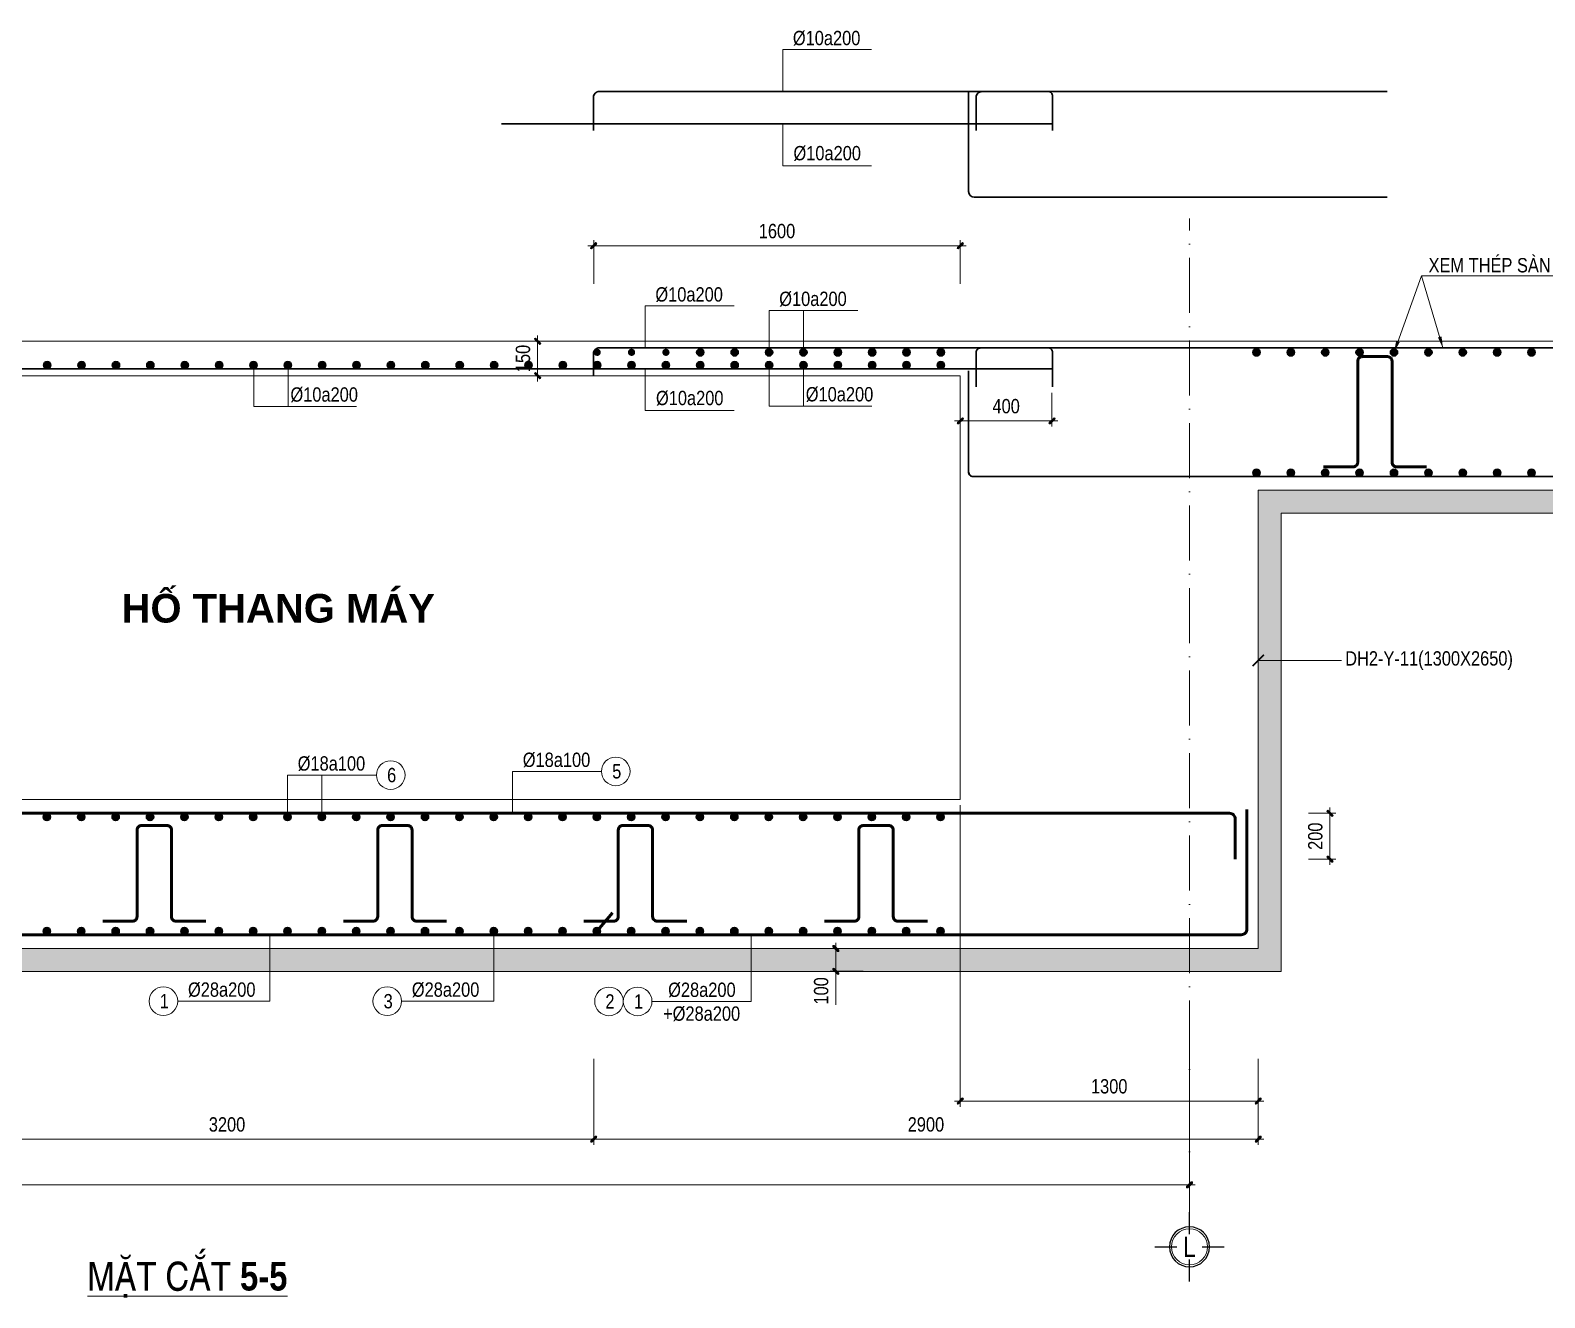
# Model space of a CAD drawing. Header units: millimetres. Extents: x 2356525 to 2927188, y -665534 to -417818.
# Drawn here: x 2583508 to 2590117, y -606496 to -600965 of the extents above; entities that cross this region are included whole.
import ezdxf
from ezdxf.enums import TextEntityAlignment as Align

# ---------------------------------------------------------------- set-up
doc = ezdxf.new("R2010")
doc.units = ezdxf.units.MM
doc.header["$LTSCALE"] = 200
doc.header["$MEASUREMENT"] = 0
doc.linetypes.add('ACAD_ISO10W100', pattern=[18, 12, -3, 0, -3])
doc.layers.get('0').update_dxf_attribs({"lineweight": 9})
doc.layers.get('Defpoints').update_dxf_attribs({"color": 10, "lineweight": 0})
for name, color, linetype, lineweight in [('2', 2, 'Continuous', 20), ('CTHEP', 50, 'Continuous', 50), ('D-TRUC', 251, 'ACAD_ISO10W100', 15), ('DBAO', 90, 'Continuous', 13), ('DGIONG', 130, 'Continuous', 13), ('HATCH', 154, 'Continuous', 9), ('KTH', 154, 'Continuous', 9), ('Start Thepsan lop duoi', 6, 'Continuous', 30), ('STICK', 1, 'Continuous', 9), ('TEXT', 7, 'Continuous', 15)]:
    doc.layers.add(name, color=color, linetype=linetype, lineweight=lineweight)
doc.layers.add('8', color=8, linetype='Continuous')
doc.styles.add('Arial - Bold', font='arialbd.ttf')
doc.styles.add('HELVECONDENSE', font='')
doc.styles.add('Star-HelCon', font='')
doc.styles.add('TTP-HelCon', font='')
doc.styles.add('VN', font='')
doc.styles.get('HELVECONDENSE').set_extended_font_data('VNI-Helve-Condense')
doc.styles.get('Star-HelCon').set_extended_font_data('VNI-Helve-Condense')
doc.styles.get('TTP-HelCon').set_extended_font_data('VNI-Helve-Condense')
doc.styles.get('VN').set_extended_font_data('VNI-Helve-Condense', bold=True)
doc.dimstyles.new('TTP-100', dxfattribs={"dimscale": 100, "dimtxt": 2.5, "dimasz": 1, "dimexe": 1, "dimexo": 0, "dimgap": 0.09, "dimtad": 0, "dimdec": 4, "dimrnd": 1, "dimdsep": 46, "dimtxsty": 'TTP-HelCon', "dimblk": 'Stick', "dimcen": 0.09, "dimdle": 1.5, "dimclrd": 256, "dimclre": 256, "dimclrt": 7, "dimadec": 0, "dimazin": 0, "dimtfac": 1, "dimtdec": 4, "dimtix": 1, "dimtmove": 0, "dimatfit": 3, "dimfxl": 1, "dimtvp": 1, "dimtolj": 1, "dimtzin": 0, "dimlwd": -1, "dimlwe": -1, "dimarcsym": 1})
doc.dimstyles.new('TTP-25', dxfattribs={"dimscale": 25, "dimtxt": 2.5, "dimasz": 1, "dimexe": 1, "dimexo": 1, "dimgap": 0.09, "dimtad": 0, "dimdec": 4, "dimrnd": 1, "dimzin": 9, "dimdsep": 46, "dimtxsty": 'TTP-HelCon', "dimblk": 'Stick', "dimcen": 0.09, "dimdle": 1.5, "dimclrd": 256, "dimclre": 256, "dimclrt": 7, "dimadec": 0, "dimazin": 0, "dimtfac": 1, "dimtdec": 4, "dimtmove": 0, "dimatfit": 3, "dimldrblk": 'ARCHTICK', "dimfxl": 1, "dimtvp": 1, "dimtolj": 1, "dimtzin": 0, "dimarcsym": 0})

# ---------------------------------------------------------------- blocks, each defined once
blk = doc.blocks.new('Stick')
at = {"layer": 'STICK'}
h = blk.add_hatch(color=256, dxfattribs=at)
edge = h.paths.add_edge_path()
edge.add_line((0.3, 0.5), (-0.5, -0.3))
edge.add_arc((-0.4, -0.4), 0.141, 135, 315)
edge.add_line((-0.3, -0.5), (0.5, 0.3))
edge.add_arc((0.4, 0.4), 0.141, 315, 495)
blk.add_line((1, 0), (-1, 0), dxfattribs=at)
blk.add_lwpolyline([(0.3, 0.5), (-0.5, -0.3, 1), (-0.3, -0.5), (0.5, 0.3, 1), (0.3, 0.5, 1)], format="xyb", dxfattribs=at)
blk = doc.blocks.new('*D542')
at = {"layer": 'Defpoints', "color": 0, "transparency": 16777216}
for p in [(5694.1, 926.4, 0), (5694.1, 734.6, 0), (7294.1, 734.6, 0)]:
    blk.add_point(p, dxfattribs=at)
at = {"layer": 'KTH', "lineweight": -2, "transparency": 16777216}
for p, q in [((5694.1, 759.6, 0), (5694.1, 951.4, 0)), ((7269.1, 926.4, 0), (5719.1, 926.4, 0)), ((7294.1, 759.6, 0), (7294.1, 951.4, 0))]:
    blk.add_line(p, q, dxfattribs=at)
at = {"layer": 'KTH', "lineweight": -2, "transparency": 16777216, "xscale": 25, "yscale": 25, "zscale": 25, "rotation": 180}
blk.add_blockref('Stick', (5694.1, 926.4, 0), dxfattribs=at)
at = {"layer": 'KTH', "lineweight": -2, "transparency": 16777216, "xscale": 25, "yscale": 25, "zscale": 25}
blk.add_blockref('Stick', (7294.1, 926.4, 0), dxfattribs=at)
at = {"layer": 'KTH', "color": 7, "transparency": 16777216, "insert": (6494.1, 990.2, 0), "char_height": 62.5, "attachment_point": 5, "style": 'TTP-HelCon'}
blk.add_mtext('\\A1;1600', dxfattribs=at)
blk = doc.blocks.new('_ArchTick')
at = {"color": 0, "linetype": 'ByBlock', "const_width": 0.15}
blk.add_lwpolyline([(-0.5, -0.5), (0.5, 0.5)], dxfattribs=at)
blk = doc.blocks.new('*D544')
at = {"layer": 'Defpoints', "color": 0, "transparency": 16777216}
for p in [(-2155.8, -2549.6, 0), (8294.2, -2549.6, 0), (-2155.8, -3172.1, 0)]:
    blk.add_point(p, dxfattribs=at)
at = {"layer": 'KTH', "lineweight": -2, "transparency": 16777216}
for p, q in [((-2155.8, -2574.6, 0), (-2155.8, -3197.1, 0)), ((8294.2, -2574.6, 0), (8294.2, -3197.1, 0)), ((8269.2, -3172.1, 0), (-2130.8, -3172.1, 0))]:
    blk.add_line(p, q, dxfattribs=at)
at = {"layer": 'KTH', "lineweight": -2, "transparency": 16777216, "xscale": 25, "yscale": 25, "zscale": 25, "rotation": 180}
blk.add_blockref('Stick', (-2155.8, -3172.1, 0), dxfattribs=at)
at = {"layer": 'KTH', "lineweight": -2, "transparency": 16777216, "xscale": 25, "yscale": 25, "zscale": 25}
blk.add_blockref('Stick', (8294.2, -3172.1, 0), dxfattribs=at)
at = {"layer": 'KTH', "color": 7, "transparency": 16777216, "insert": (3069.2, -3108.2, 0), "char_height": 62.5, "attachment_point": 5, "style": 'TTP-HelCon'}
blk.add_mtext('\\A1;10450', dxfattribs=at)
blk = doc.blocks.new('*D546')
at = {"layer": 'Defpoints', "color": 0, "transparency": 16777216}
for p in [(6895.5, -2140.6, 0), (6750.9, -2240.2, 0), (6895.5, -2240.2, 0)]:
    blk.add_point(p, dxfattribs=at)
at = {"layer": 'KTH', "lineweight": -2, "transparency": 16777216}
for p, q in [((6870.5, -2140.6, 0), (6725.9, -2140.6, 0)), ((6750.9, -2165.6, 0), (6750.9, -2215.2, 0)), ((6870.5, -2240.2, 0), (6725.9, -2240.2, 0)), ((6750.9, -2240.2, 0), (6750.9, -2385.9, 0))]:
    blk.add_line(p, q, dxfattribs=at)
at = {"layer": 'KTH', "lineweight": -2, "transparency": 16777216, "xscale": 25, "yscale": 25, "zscale": 25}
for p, rotation in [((6750.9, -2140.6, 0), 90), ((6750.9, -2240.2, 0), 270)]:
    blk.add_blockref('Stick', p, dxfattribs=dict(at, rotation=rotation))
at = {"layer": 'KTH', "color": 7, "transparency": 16777216, "insert": (6687.1, -2325.5, 0), "char_height": 62.5, "attachment_point": 5, "rotation": 90, "style": 'TTP-HelCon'}
blk.add_mtext('\\A1;100', dxfattribs=at)
blk = doc.blocks.new('*D551')
at = {"layer": 'Defpoints', "color": 0, "transparency": 16777216}
for p in [(7294.1, 309.4, 0), (7694.1, 309.4, 0), (7694.1, 162.1, 0)]:
    blk.add_point(p, dxfattribs=at)
at = {"layer": 'KTH', "lineweight": -2, "transparency": 16777216}
for p, q in [((7294.1, 284.4, 0), (7294.1, 137.1, 0)), ((7694.1, 284.4, 0), (7694.1, 137.1, 0)), ((7319.1, 162.1, 0), (7669.1, 162.1, 0))]:
    blk.add_line(p, q, dxfattribs=at)
at = {"layer": 'KTH', "lineweight": -2, "transparency": 16777216, "xscale": 25, "yscale": 25, "zscale": 25, "rotation": 180}
blk.add_blockref('Stick', (7294.1, 162.1, 0), dxfattribs=at)
at = {"layer": 'KTH', "lineweight": -2, "transparency": 16777216, "xscale": 25, "yscale": 25, "zscale": 25}
blk.add_blockref('Stick', (7694.1, 162.1, 0), dxfattribs=at)
at = {"layer": 'KTH', "color": 7, "transparency": 16777216, "insert": (7494.1, 226, 0), "char_height": 62.5, "attachment_point": 5, "style": 'TTP-HelCon'}
blk.add_mtext('\\A1;400', dxfattribs=at)
blk = doc.blocks.new('*D553')
at = {"layer": 'Defpoints', "color": 0, "transparency": 16777216}
for p in [(8788.7, -1550.6, 0), (8788.7, -1750.6, 0), (8907.3, -1750.6, 0)]:
    blk.add_point(p, dxfattribs=at)
at = {"layer": 'KTH', "lineweight": -2, "transparency": 16777216}
for p, q in [((8813.7, -1550.6, 0), (8932.3, -1550.6, 0)), ((8907.3, -1575.6, 0), (8907.3, -1725.6, 0)), ((8813.7, -1750.6, 0), (8932.3, -1750.6, 0))]:
    blk.add_line(p, q, dxfattribs=at)
at = {"layer": 'KTH', "lineweight": -2, "transparency": 16777216, "xscale": 25, "yscale": 25, "zscale": 25}
for p, rotation in [((8907.3, -1550.6, 0), 90), ((8907.3, -1750.6, 0), 270)]:
    blk.add_blockref('Stick', p, dxfattribs=dict(at, rotation=rotation))
at = {"layer": 'KTH', "color": 7, "transparency": 16777216, "insert": (8843.5, -1650.6, 0), "char_height": 62.5, "attachment_point": 5, "rotation": 90, "style": 'TTP-HelCon'}
blk.add_mtext('\\A1;200', dxfattribs=at)
blk = doc.blocks.new('*D554')
at = {"layer": 'Defpoints', "color": 0, "transparency": 16777216}
for p in [(5694.1, -2597.7, 0), (8594.1, -2597.7, 0), (5694.1, -2972.6, 0)]:
    blk.add_point(p, dxfattribs=at)
at = {"layer": 'KTH', "lineweight": -2, "transparency": 16777216}
for p, q in [((5694.1, -2622.7, 0), (5694.1, -2997.6, 0)), ((8594.1, -2622.7, 0), (8594.1, -2997.6, 0)), ((8569.1, -2972.6, 0), (5719.1, -2972.6, 0))]:
    blk.add_line(p, q, dxfattribs=at)
at = {"layer": 'KTH', "lineweight": -2, "transparency": 16777216, "xscale": 25, "yscale": 25, "zscale": 25, "rotation": 180}
blk.add_blockref('Stick', (5694.1, -2972.6, 0), dxfattribs=at)
at = {"layer": 'KTH', "lineweight": -2, "transparency": 16777216, "xscale": 25, "yscale": 25, "zscale": 25}
blk.add_blockref('Stick', (8594.1, -2972.6, 0), dxfattribs=at)
at = {"layer": 'KTH', "color": 7, "transparency": 16777216, "insert": (7144.1, -2908.7, 0), "char_height": 62.5, "attachment_point": 5, "style": 'TTP-HelCon'}
blk.add_mtext('\\A1;2900', dxfattribs=at)
blk = doc.blocks.new('*D555')
at = {"layer": 'Defpoints', "color": 0, "transparency": 16777216}
for p in [(7293.8, -1490.6, 0), (8594.1, -2597.7, 0), (7293.8, -2806.3, 0)]:
    blk.add_point(p, dxfattribs=at)
at = {"layer": 'KTH', "lineweight": -2, "transparency": 16777216}
for p, q in [((7293.8, -1515.6, 0), (7293.8, -2831.3, 0)), ((8594.1, -2622.7, 0), (8594.1, -2831.3, 0)), ((8569.1, -2806.3, 0), (7318.8, -2806.3, 0))]:
    blk.add_line(p, q, dxfattribs=at)
at = {"layer": 'KTH', "lineweight": -2, "transparency": 16777216, "xscale": 25, "yscale": 25, "zscale": 25, "rotation": 180}
blk.add_blockref('Stick', (7293.8, -2806.3, 0), dxfattribs=at)
at = {"layer": 'KTH', "lineweight": -2, "transparency": 16777216, "xscale": 25, "yscale": 25, "zscale": 25}
blk.add_blockref('Stick', (8594.1, -2806.3, 0), dxfattribs=at)
at = {"layer": 'KTH', "color": 7, "transparency": 16777216, "insert": (7943.9, -2742.4, 0), "char_height": 62.5, "attachment_point": 5, "style": 'TTP-HelCon'}
blk.add_mtext('\\A1;1300', dxfattribs=at)
blk = doc.blocks.new('*D557')
at = {"layer": 'Defpoints', "color": 0, "transparency": 16777216}
for p in [(2493.9, -2810.1, 0), (5694.1, -2810.1, 0), (2493.9, -2972.6, 0)]:
    blk.add_point(p, dxfattribs=at)
at = {"layer": 'KTH', "lineweight": -2, "transparency": 16777216}
for p, q in [((2493.9, -2835.1, 0), (2493.9, -2997.6, 0)), ((5694.1, -2835.1, 0), (5694.1, -2997.6, 0)), ((5669.1, -2972.6, 0), (2518.9, -2972.6, 0))]:
    blk.add_line(p, q, dxfattribs=at)
at = {"layer": 'KTH', "lineweight": -2, "transparency": 16777216, "xscale": 25, "yscale": 25, "zscale": 25, "rotation": 180}
blk.add_blockref('Stick', (2493.9, -2972.6, 0), dxfattribs=at)
at = {"layer": 'KTH', "lineweight": -2, "transparency": 16777216, "xscale": 25, "yscale": 25, "zscale": 25}
blk.add_blockref('Stick', (5694.1, -2972.6, 0), dxfattribs=at)
at = {"layer": 'KTH', "color": 7, "transparency": 16777216, "insert": (4094, -2908.7, 0), "char_height": 62.5, "attachment_point": 5, "style": 'TTP-HelCon'}
blk.add_mtext('\\A1;3200', dxfattribs=at)
blk = doc.blocks.new('dau truc')
blk.add_circle((0, 0), 180)
at = {"layer": '8'}
for p, q in [((0, 127), (0, 345)), ((-127, 0), (-345, 0)), ((0, -345), (0, -127)), ((345, 0), (127, 0))]:
    blk.add_line(p, q, dxfattribs=at)
blk.add_circle((0, 0), 200, dxfattribs=at)
at = {"layer": 'TEXT', "style": 'HELVECONDENSE'}
blk.add_attdef('A', text='', height=233, dxfattribs=at).set_placement((0, 0), align=Align.MIDDLE)
blk = doc.blocks.new('*D562')
at = {"layer": 'Defpoints', "color": 0, "transparency": 16777216}
for p in [(5449.6, 509.5, 0), (5449.6, 509.5, 0), (5449.6, 359.4, 0)]:
    blk.add_point(p, dxfattribs=at)
at = {"layer": 'KTH', "lineweight": -2, "transparency": 16777216}
for p, q in [((5449.6, 384.4, 0), (5449.6, 484.5, 0)), ((5424.6, 359.4, 0), (5424.6, 359.4, 0))]:
    blk.add_line(p, q, dxfattribs=at)
at = {"layer": 'KTH', "lineweight": -2, "transparency": 16777216, "xscale": 25, "yscale": 25, "zscale": 25}
for p, rotation in [((5449.6, 509.5, 0), 90), ((5449.6, 359.4, 0), 270)]:
    blk.add_blockref('Stick', p, dxfattribs=dict(at, rotation=rotation))
at = {"layer": 'KTH', "color": 7, "transparency": 16777216, "insert": (5385.8, 434.4, 0), "char_height": 62.5, "attachment_point": 5, "rotation": 90, "style": 'TTP-HelCon'}
blk.add_mtext('\\A1;150', dxfattribs=at)
blk = doc.blocks.new('zsfdxgfh')
at = {"layer": 'HATCH'}
h = blk.add_hatch(dxfattribs=at)
h.set_pattern_fill('AR-CONC', color=256, scale=25, style=0)
h.set_pattern_definition([(50, (-2580273.02, 602831.82), (179.315046, -15.688034), [18.75, -206.25]), (355, (-2580273.02, 602831.82), (-34.687833, 188.048033), [15, -165]), (100.4514, (-2580258.07, 602830.51), (144.627345, 172.359886), [15.935047, -175.285528]), (46.1842, (-2580273.02, 602881.82), (266.810262, -41.379754), [28.125, -309.375]), (96.6356, (-2580250.78, 602878.37), (233.665676, 243.529468), [23.902572, -262.92825]), (351.1842, (-2580273.02, 602881.82), (233.665486, 243.52965), [22.5, -247.5]), (21, (-2580248.02, 602869.32), (149.226763, -100.654723), [18.75, -206.25]), (326, (-2580248.02, 602869.32), (60.828833, 181.287511), [15, -165]), (71.4514, (-2580235.58, 602860.93), (210.055657, 80.632624), [15.935047, -175.285528]), (37.5, (-2580273.02, 602831.82), (3.0399638, 83.2234635), [0, -163, 0, -167.5, 0, -165.625]), (7.5, (-2580273.02, 602831.82), (65.7673844, 98.602928), [0, -95.5, 0, -159.25, 0, -63.125]), (327.5, (-2580328.77, 602831.82), (133.455609, -5.638718), [0, -62.5, 0, -195, 0, -258.75]), (317.5, (-2580353.77, 602831.82), (145.7965423, 25.0262456), [0, -81.25, 0, -129.5, 0, -183.75])])
h.paths.add_polyline_path([(8694.09261, -240.55387), (11694.41344, -240.55386), (11694.41344, -140.55386), (12557.79225, -140.55385), (12557.79222, -40.5536), (11594.41344, -40.55356), (11594.41344, -140.55386), (9422.19353, -140.55387), (8594.08645, -140.55387), (8594.08645, -2140.60882), (193.81302, -2140.60882), (193.81301, -140.55473), (-1806.06956, -140.55439), (-1806.06954, -1390.52809), (-2506.18698, -1390.52809), (-2506.18678, -40.55426), (-3560.95211, -40.55406), (-3560.95187, -140.5552), (-3341.68698, -140.55468), (-2605.82998, -140.55469), (-2606.22456, -1490.52809), (-1706.06954, -1490.52809), (-1706.06954, -240.55471), (93.81302, -240.55473), (93.69255, -2240.11534), (8694.21587, -2240.60882)])
at = {"layer": 'Start Thepsan lop duoi'}
h = blk.add_hatch(color=256, dxfattribs=at)
h.dxf.hatch_style = 1
h.paths.add_polyline_path([(5693.39698, 461.32923, -1), (5725.23178, 461.32923, -1)])
h = blk.add_hatch(color=256, dxfattribs=at)
h.dxf.hatch_style = 1
h.paths.add_polyline_path([(5843.39698, 461.32923, -1), (5875.23178, 461.32923, -1)])
h = blk.add_hatch(color=256, dxfattribs=at)
h.dxf.hatch_style = 1
h.paths.add_polyline_path([(5993.39698, 461.32923, -1), (6025.23178, 461.32923, -1)])
h = blk.add_hatch(color=256, dxfattribs=at)
h.dxf.hatch_style = 1
h.paths.add_polyline_path([(6143.39698, 461.32923, -1), (6175.23178, 461.32923, -1)])
h = blk.add_hatch(color=256, dxfattribs=at)
h.dxf.hatch_style = 1
h.paths.add_polyline_path([(6293.39698, 461.32923, -1), (6325.23178, 461.32923, -1)])
h = blk.add_hatch(color=256, dxfattribs=at)
h.dxf.hatch_style = 1
h.paths.add_polyline_path([(6443.39698, 461.32923, -1), (6475.23178, 461.32923, -1)])
h = blk.add_hatch(color=256, dxfattribs=at)
h.dxf.hatch_style = 1
h.paths.add_polyline_path([(6593.39698, 461.32923, -1), (6625.23178, 461.32923, -1)])
h = blk.add_hatch(color=256, dxfattribs=at)
h.dxf.hatch_style = 1
h.paths.add_polyline_path([(6743.39698, 461.32923, -1), (6775.23178, 461.32923, -1)])
h = blk.add_hatch(color=256, dxfattribs=at)
h.dxf.hatch_style = 1
h.paths.add_polyline_path([(6893.39698, 461.32923, -1), (6925.23178, 461.32923, -1)])
h = blk.add_hatch(color=256, dxfattribs=at)
h.dxf.hatch_style = 1
h.paths.add_polyline_path([(7043.39698, 461.32923, -1), (7075.23178, 461.32923, -1)])
h = blk.add_hatch(color=256, dxfattribs=at)
h.dxf.hatch_style = 1
h.paths.add_polyline_path([(7193.39698, 461.32923, -1), (7225.23178, 461.32923, -1)])
h = blk.add_hatch(color=256, dxfattribs=at)
h.dxf.hatch_style = 1
h.paths.add_polyline_path([(8570.77898, 461.32923, -1), (8602.61378, 461.32923, -1)])
h = blk.add_hatch(color=256, dxfattribs=at)
h.dxf.hatch_style = 1
h.paths.add_polyline_path([(8720.77898, 461.32923, -1), (8752.61378, 461.32923, -1)])
h = blk.add_hatch(color=256, dxfattribs=at)
h.dxf.hatch_style = 1
h.paths.add_polyline_path([(8870.77898, 461.32923, -1), (8902.61378, 461.32923, -1)])
h = blk.add_hatch(color=256, dxfattribs=at)
h.dxf.hatch_style = 1
h.paths.add_polyline_path([(9020.77898, 461.32923, -1), (9052.61378, 461.32923, -1)])
h = blk.add_hatch(color=256, dxfattribs=at)
h.dxf.hatch_style = 1
h.paths.add_polyline_path([(9170.77898, 461.32923, -1), (9202.61378, 461.32923, -1)])
h = blk.add_hatch(color=256, dxfattribs=at)
h.dxf.hatch_style = 1
h.paths.add_polyline_path([(9320.77898, 461.32923, -1), (9352.61378, 461.32923, -1)])
h = blk.add_hatch(color=256, dxfattribs=at)
h.dxf.hatch_style = 1
h.paths.add_polyline_path([(9470.77898, 461.32923, -1), (9502.61378, 461.32923, -1)])
h = blk.add_hatch(color=256, dxfattribs=at)
h.dxf.hatch_style = 1
h.paths.add_polyline_path([(9620.77898, 461.32923, -1), (9652.61378, 461.32923, -1)])
h = blk.add_hatch(color=256, dxfattribs=at)
h.dxf.hatch_style = 1
h.paths.add_polyline_path([(9770.77898, 461.32923, -1), (9802.61378, 461.32923, -1)])
h = blk.add_hatch(color=256, dxfattribs=at)
h.dxf.hatch_style = 1
h.paths.add_polyline_path([(3293.39698, 405.31087, -1), (3325.23178, 405.31087, -1)])
h = blk.add_hatch(color=256, dxfattribs=at)
h.dxf.hatch_style = 1
h.paths.add_polyline_path([(3443.39698, 405.31087, -1), (3475.23178, 405.31087, -1)])
h = blk.add_hatch(color=256, dxfattribs=at)
h.dxf.hatch_style = 1
h.paths.add_polyline_path([(3593.39698, 405.31087, -1), (3625.23178, 405.31087, -1)])
h = blk.add_hatch(color=256, dxfattribs=at)
h.dxf.hatch_style = 1
h.paths.add_polyline_path([(3743.39698, 405.31087, -1), (3775.23178, 405.31087, -1)])
h = blk.add_hatch(color=256, dxfattribs=at)
h.dxf.hatch_style = 1
h.paths.add_polyline_path([(3893.39698, 405.31087, -1), (3925.23178, 405.31087, -1)])
h = blk.add_hatch(color=256, dxfattribs=at)
h.dxf.hatch_style = 1
h.paths.add_polyline_path([(4043.39698, 405.31087, -1), (4075.23178, 405.31087, -1)])
h = blk.add_hatch(color=256, dxfattribs=at)
h.dxf.hatch_style = 1
h.paths.add_polyline_path([(4193.39698, 405.31087, -1), (4225.23178, 405.31087, -1)])
h = blk.add_hatch(color=256, dxfattribs=at)
h.dxf.hatch_style = 1
h.paths.add_polyline_path([(4343.39698, 405.31087, -1), (4375.23178, 405.31087, -1)])
h = blk.add_hatch(color=256, dxfattribs=at)
h.dxf.hatch_style = 1
h.paths.add_polyline_path([(4493.39698, 405.31087, -1), (4525.23178, 405.31087, -1)])
h = blk.add_hatch(color=256, dxfattribs=at)
h.dxf.hatch_style = 1
h.paths.add_polyline_path([(4643.39698, 405.31087, -1), (4675.23178, 405.31087, -1)])
h = blk.add_hatch(color=256, dxfattribs=at)
h.dxf.hatch_style = 1
h.paths.add_polyline_path([(4793.39698, 405.31087, -1), (4825.23178, 405.31087, -1)])
h = blk.add_hatch(color=256, dxfattribs=at)
h.dxf.hatch_style = 1
h.paths.add_polyline_path([(4943.39698, 405.31087, -1), (4975.23178, 405.31087, -1)])
h = blk.add_hatch(color=256, dxfattribs=at)
h.dxf.hatch_style = 1
h.paths.add_polyline_path([(5093.39698, 405.31087, -1), (5125.23178, 405.31087, -1)])
h = blk.add_hatch(color=256, dxfattribs=at)
h.dxf.hatch_style = 1
h.paths.add_polyline_path([(5243.39698, 405.31087, -1), (5275.23178, 405.31087, -1)])
h = blk.add_hatch(color=256, dxfattribs=at)
h.dxf.hatch_style = 1
h.paths.add_polyline_path([(5393.39698, 405.31087, -1), (5425.23178, 405.31087, -1)])
h = blk.add_hatch(color=256, dxfattribs=at)
h.dxf.hatch_style = 1
h.paths.add_polyline_path([(5543.39698, 405.31087, -1), (5575.23178, 405.31087, -1)])
h = blk.add_hatch(color=256, dxfattribs=at)
h.dxf.hatch_style = 1
h.paths.add_polyline_path([(5693.39698, 405.31087, -1), (5725.23178, 405.31087, -1)])
h = blk.add_hatch(color=256, dxfattribs=at)
h.dxf.hatch_style = 1
h.paths.add_polyline_path([(5843.39698, 405.31087, -1), (5875.23178, 405.31087, -1)])
h = blk.add_hatch(color=256, dxfattribs=at)
h.dxf.hatch_style = 1
h.paths.add_polyline_path([(5993.39698, 405.31087, -1), (6025.23178, 405.31087, -1)])
h = blk.add_hatch(color=256, dxfattribs=at)
h.dxf.hatch_style = 1
h.paths.add_polyline_path([(6143.39698, 405.31087, -1), (6175.23178, 405.31087, -1)])
h = blk.add_hatch(color=256, dxfattribs=at)
h.dxf.hatch_style = 1
h.paths.add_polyline_path([(6293.39698, 405.31087, -1), (6325.23178, 405.31087, -1)])
h = blk.add_hatch(color=256, dxfattribs=at)
h.dxf.hatch_style = 1
h.paths.add_polyline_path([(6443.39698, 405.31087, -1), (6475.23178, 405.31087, -1)])
h = blk.add_hatch(color=256, dxfattribs=at)
h.dxf.hatch_style = 1
h.paths.add_polyline_path([(6593.39698, 405.31087, -1), (6625.23178, 405.31087, -1)])
h = blk.add_hatch(color=256, dxfattribs=at)
h.dxf.hatch_style = 1
h.paths.add_polyline_path([(6743.39698, 405.31087, -1), (6775.23178, 405.31087, -1)])
h = blk.add_hatch(color=256, dxfattribs=at)
h.dxf.hatch_style = 1
h.paths.add_polyline_path([(6893.39698, 405.31087, -1), (6925.23178, 405.31087, -1)])
h = blk.add_hatch(color=256, dxfattribs=at)
h.dxf.hatch_style = 1
h.paths.add_polyline_path([(7043.39698, 405.31087, -1), (7075.23178, 405.31087, -1)])
h = blk.add_hatch(color=256, dxfattribs=at)
h.dxf.hatch_style = 1
h.paths.add_polyline_path([(7193.39698, 405.31087, -1), (7225.23178, 405.31087, -1)])
h = blk.add_hatch(color=256, dxfattribs=at)
h.dxf.hatch_style = 1
h.paths.add_polyline_path([(8570.77898, -64.62977, -1), (8602.61378, -64.62977, -1)])
h = blk.add_hatch(color=256, dxfattribs=at)
h.dxf.hatch_style = 1
h.paths.add_polyline_path([(8720.77898, -64.62977, -1), (8752.61378, -64.62977, -1)])
h = blk.add_hatch(color=256, dxfattribs=at)
h.dxf.hatch_style = 1
h.paths.add_polyline_path([(8870.77898, -64.62977, -1), (8902.61378, -64.62977, -1)])
h = blk.add_hatch(color=256, dxfattribs=at)
h.dxf.hatch_style = 1
h.paths.add_polyline_path([(9020.77898, -64.62977, -1), (9052.61378, -64.62977, -1)])
h = blk.add_hatch(color=256, dxfattribs=at)
h.dxf.hatch_style = 1
h.paths.add_polyline_path([(9170.77898, -64.62977, -1), (9202.61378, -64.62977, -1)])
h = blk.add_hatch(color=256, dxfattribs=at)
h.dxf.hatch_style = 1
h.paths.add_polyline_path([(9320.77898, -64.62977, -1), (9352.61378, -64.62977, -1)])
h = blk.add_hatch(color=256, dxfattribs=at)
h.dxf.hatch_style = 1
h.paths.add_polyline_path([(9470.77898, -64.62977, -1), (9502.61378, -64.62977, -1)])
h = blk.add_hatch(color=256, dxfattribs=at)
h.dxf.hatch_style = 1
h.paths.add_polyline_path([(9620.77898, -64.62977, -1), (9652.61378, -64.62977, -1)])
h = blk.add_hatch(color=256, dxfattribs=at)
h.dxf.hatch_style = 1
h.paths.add_polyline_path([(9770.77898, -64.62977, -1), (9802.61378, -64.62977, -1)])
h = blk.add_hatch(color=256, dxfattribs=at)
h.dxf.hatch_style = 1
h.paths.add_polyline_path([(3291.99098, -1566.52437, -1), (3323.82578, -1566.52437, -1)])
h = blk.add_hatch(color=256, dxfattribs=at)
h.dxf.hatch_style = 1
h.paths.add_polyline_path([(3441.99098, -1566.52437, -1), (3473.82578, -1566.52437, -1)])
h = blk.add_hatch(color=256, dxfattribs=at)
h.dxf.hatch_style = 1
h.paths.add_polyline_path([(3591.99098, -1566.52437, -1), (3623.82578, -1566.52437, -1)])
h = blk.add_hatch(color=256, dxfattribs=at)
h.dxf.hatch_style = 1
h.paths.add_polyline_path([(3741.99098, -1566.52437, -1), (3773.82578, -1566.52437, -1)])
h = blk.add_hatch(color=256, dxfattribs=at)
h.dxf.hatch_style = 1
h.paths.add_polyline_path([(3891.99098, -1566.52437, -1), (3923.82578, -1566.52437, -1)])
h = blk.add_hatch(color=256, dxfattribs=at)
h.dxf.hatch_style = 1
h.paths.add_polyline_path([(4041.99098, -1566.52437, -1), (4073.82578, -1566.52437, -1)])
h = blk.add_hatch(color=256, dxfattribs=at)
h.dxf.hatch_style = 1
h.paths.add_polyline_path([(4191.99098, -1566.52437, -1), (4223.82578, -1566.52437, -1)])
h = blk.add_hatch(color=256, dxfattribs=at)
h.dxf.hatch_style = 1
h.paths.add_polyline_path([(4341.99098, -1566.52437, -1), (4373.82578, -1566.52437, -1)])
h = blk.add_hatch(color=256, dxfattribs=at)
h.dxf.hatch_style = 1
h.paths.add_polyline_path([(4491.99098, -1566.52437, -1), (4523.82578, -1566.52437, -1)])
h = blk.add_hatch(color=256, dxfattribs=at)
h.dxf.hatch_style = 1
h.paths.add_polyline_path([(4641.99098, -1566.52437, -1), (4673.82578, -1566.52437, -1)])
h = blk.add_hatch(color=256, dxfattribs=at)
h.dxf.hatch_style = 1
h.paths.add_polyline_path([(4791.99098, -1566.52437, -1), (4823.82578, -1566.52437, -1)])
h = blk.add_hatch(color=256, dxfattribs=at)
h.dxf.hatch_style = 1
h.paths.add_polyline_path([(4941.99098, -1566.52437, -1), (4973.82578, -1566.52437, -1)])
h = blk.add_hatch(color=256, dxfattribs=at)
h.dxf.hatch_style = 1
h.paths.add_polyline_path([(5091.99098, -1566.52437, -1), (5123.82578, -1566.52437, -1)])
h = blk.add_hatch(color=256, dxfattribs=at)
h.dxf.hatch_style = 1
h.paths.add_polyline_path([(5241.99098, -1566.52437, -1), (5273.82578, -1566.52437, -1)])
h = blk.add_hatch(color=256, dxfattribs=at)
h.dxf.hatch_style = 1
h.paths.add_polyline_path([(5391.99098, -1566.52437, -1), (5423.82578, -1566.52437, -1)])
h = blk.add_hatch(color=256, dxfattribs=at)
h.dxf.hatch_style = 1
h.paths.add_polyline_path([(5541.99098, -1566.52437, -1), (5573.82578, -1566.52437, -1)])
h = blk.add_hatch(color=256, dxfattribs=at)
h.dxf.hatch_style = 1
h.paths.add_polyline_path([(5691.99098, -1566.52437, -1), (5723.82578, -1566.52437, -1)])
h = blk.add_hatch(color=256, dxfattribs=at)
h.dxf.hatch_style = 1
h.paths.add_polyline_path([(5841.99098, -1566.52437, -1), (5873.82578, -1566.52437, -1)])
h = blk.add_hatch(color=256, dxfattribs=at)
h.dxf.hatch_style = 1
h.paths.add_polyline_path([(5991.99098, -1566.52437, -1), (6023.82578, -1566.52437, -1)])
h = blk.add_hatch(color=256, dxfattribs=at)
h.dxf.hatch_style = 1
h.paths.add_polyline_path([(6141.99098, -1566.52437, -1), (6173.82578, -1566.52437, -1)])
h = blk.add_hatch(color=256, dxfattribs=at)
h.dxf.hatch_style = 1
h.paths.add_polyline_path([(6291.99098, -1566.52437, -1), (6323.82578, -1566.52437, -1)])
h = blk.add_hatch(color=256, dxfattribs=at)
h.dxf.hatch_style = 1
h.paths.add_polyline_path([(6441.99098, -1566.52437, -1), (6473.82578, -1566.52437, -1)])
h = blk.add_hatch(color=256, dxfattribs=at)
h.dxf.hatch_style = 1
h.paths.add_polyline_path([(6591.99098, -1566.52437, -1), (6623.82578, -1566.52437, -1)])
h = blk.add_hatch(color=256, dxfattribs=at)
h.dxf.hatch_style = 1
h.paths.add_polyline_path([(6741.99098, -1566.52437, -1), (6773.82578, -1566.52437, -1)])
h = blk.add_hatch(color=256, dxfattribs=at)
h.dxf.hatch_style = 1
h.paths.add_polyline_path([(6891.99098, -1566.52437, -1), (6923.82578, -1566.52437, -1)])
h = blk.add_hatch(color=256, dxfattribs=at)
h.dxf.hatch_style = 1
h.paths.add_polyline_path([(7041.99098, -1566.52437, -1), (7073.82578, -1566.52437, -1)])
h = blk.add_hatch(color=256, dxfattribs=at)
h.dxf.hatch_style = 1
h.paths.add_polyline_path([(7191.99098, -1566.52437, -1), (7223.82578, -1566.52437, -1)])
h = blk.add_hatch(color=256, dxfattribs=at)
h.dxf.hatch_style = 1
h.paths.add_polyline_path([(3291.99097, -2064.69204, -1), (3323.82577, -2064.69204, -1)])
h = blk.add_hatch(color=256, dxfattribs=at)
h.dxf.hatch_style = 1
h.paths.add_polyline_path([(3441.99097, -2064.69204, -1), (3473.82577, -2064.69204, -1)])
h = blk.add_hatch(color=256, dxfattribs=at)
h.dxf.hatch_style = 1
h.paths.add_polyline_path([(3591.99097, -2064.69204, -1), (3623.82577, -2064.69204, -1)])
h = blk.add_hatch(color=256, dxfattribs=at)
h.dxf.hatch_style = 1
h.paths.add_polyline_path([(3741.99097, -2064.69204, -1), (3773.82577, -2064.69204, -1)])
h = blk.add_hatch(color=256, dxfattribs=at)
h.dxf.hatch_style = 1
h.paths.add_polyline_path([(3891.99097, -2064.69204, -1), (3923.82577, -2064.69204, -1)])
h = blk.add_hatch(color=256, dxfattribs=at)
h.dxf.hatch_style = 1
h.paths.add_polyline_path([(4041.99097, -2064.69204, -1), (4073.82577, -2064.69204, -1)])
h = blk.add_hatch(color=256, dxfattribs=at)
h.dxf.hatch_style = 1
h.paths.add_polyline_path([(4191.99097, -2064.69204, -1), (4223.82577, -2064.69204, -1)])
h = blk.add_hatch(color=256, dxfattribs=at)
h.dxf.hatch_style = 1
h.paths.add_polyline_path([(4341.99097, -2064.69204, -1), (4373.82577, -2064.69204, -1)])
h = blk.add_hatch(color=256, dxfattribs=at)
h.dxf.hatch_style = 1
h.paths.add_polyline_path([(4491.99097, -2064.69204, -1), (4523.82577, -2064.69204, -1)])
h = blk.add_hatch(color=256, dxfattribs=at)
h.dxf.hatch_style = 1
h.paths.add_polyline_path([(4641.99097, -2064.69204, -1), (4673.82577, -2064.69204, -1)])
h = blk.add_hatch(color=256, dxfattribs=at)
h.dxf.hatch_style = 1
h.paths.add_polyline_path([(4791.99097, -2064.69204, -1), (4823.82577, -2064.69204, -1)])
h = blk.add_hatch(color=256, dxfattribs=at)
h.dxf.hatch_style = 1
h.paths.add_polyline_path([(4941.99097, -2064.69204, -1), (4973.82577, -2064.69204, -1)])
h = blk.add_hatch(color=256, dxfattribs=at)
h.dxf.hatch_style = 1
h.paths.add_polyline_path([(5091.99097, -2064.69204, -1), (5123.82577, -2064.69204, -1)])
h = blk.add_hatch(color=256, dxfattribs=at)
h.dxf.hatch_style = 1
h.paths.add_polyline_path([(5241.99097, -2064.69204, -1), (5273.82577, -2064.69204, -1)])
h = blk.add_hatch(color=256, dxfattribs=at)
h.dxf.hatch_style = 1
h.paths.add_polyline_path([(5391.99097, -2064.69204, -1), (5423.82577, -2064.69204, -1)])
h = blk.add_hatch(color=256, dxfattribs=at)
h.dxf.hatch_style = 1
h.paths.add_polyline_path([(5541.99097, -2064.69204, -1), (5573.82577, -2064.69204, -1)])
h = blk.add_hatch(color=256, dxfattribs=at)
h.dxf.hatch_style = 1
h.paths.add_polyline_path([(5691.99097, -2064.69204, -1), (5723.82577, -2064.69204, -1)])
h = blk.add_hatch(color=256, dxfattribs=at)
h.dxf.hatch_style = 1
h.paths.add_polyline_path([(5841.99097, -2064.69204, -1), (5873.82577, -2064.69204, -1)])
h = blk.add_hatch(color=256, dxfattribs=at)
h.dxf.hatch_style = 1
h.paths.add_polyline_path([(5991.99097, -2064.69204, -1), (6023.82577, -2064.69204, -1)])
h = blk.add_hatch(color=256, dxfattribs=at)
h.dxf.hatch_style = 1
h.paths.add_polyline_path([(6141.99097, -2064.69204, -1), (6173.82577, -2064.69204, -1)])
h = blk.add_hatch(color=256, dxfattribs=at)
h.dxf.hatch_style = 1
h.paths.add_polyline_path([(6291.99097, -2064.69204, -1), (6323.82577, -2064.69204, -1)])
h = blk.add_hatch(color=256, dxfattribs=at)
h.dxf.hatch_style = 1
h.paths.add_polyline_path([(6441.99097, -2064.69204, -1), (6473.82577, -2064.69204, -1)])
h = blk.add_hatch(color=256, dxfattribs=at)
h.dxf.hatch_style = 1
h.paths.add_polyline_path([(6591.99097, -2064.69204, -1), (6623.82577, -2064.69204, -1)])
h = blk.add_hatch(color=256, dxfattribs=at)
h.dxf.hatch_style = 1
h.paths.add_polyline_path([(6741.99097, -2064.69204, -1), (6773.82577, -2064.69204, -1)])
h = blk.add_hatch(color=256, dxfattribs=at)
h.dxf.hatch_style = 1
h.paths.add_polyline_path([(6891.99097, -2064.69204, -1), (6923.82577, -2064.69204, -1)])
h = blk.add_hatch(color=256, dxfattribs=at)
h.dxf.hatch_style = 1
h.paths.add_polyline_path([(7041.99097, -2064.69204, -1), (7073.82577, -2064.69204, -1)])
h = blk.add_hatch(color=256, dxfattribs=at)
h.dxf.hatch_style = 1
h.paths.add_polyline_path([(7191.99097, -2064.69204, -1), (7223.82577, -2064.69204, -1)])
at = {"layer": 'CTHEP'}
blk.add_line((5694.08771, -2080.60942, 0), (5776.17015, -1984.73834, 0), dxfattribs=at)
at = {"layer": 'CTHEP', "elevation": 0}
for points in [[(9328.13552, -39.11097), (9198.30485, -39.11097, -0.4142135624), (9178.30485, -19.11097), (9178.30485, 422.59738, 0.4142135624), (9158.30485, 442.59738), (9048.30485, 442.59738, 0.4142135624), (9028.30485, 422.59738), (9028.30485, -19.11097, -0.4142135624), (9008.30485, -39.11097), (8878.48297, -39.11097)], [(4001.23178, -2021.31638), (3871.40111, -2021.31638, -0.4142135624), (3851.40111, -2001.31638), (3851.40111, -1623.73603, 0.4142135624), (3831.40111, -1603.73603), (3721.40111, -1603.73603, 0.4142135624), (3701.40111, -1623.73603), (3701.40111, -2001.31638, -0.4142135624), (3681.40111, -2021.31638), (3551.57923, -2021.31638)], [(5051.23178, -2021.31638), (4921.40111, -2021.31638, -0.4142135624), (4901.40111, -2001.31638), (4901.40111, -1623.73603, 0.4142135624), (4881.40111, -1603.73603), (4771.40111, -1603.73603, 0.4142135624), (4751.40111, -1623.73603), (4751.40111, -2001.31638, -0.4142135624), (4731.40111, -2021.31638), (4601.57923, -2021.31638)], [(6101.23178, -2021.31638), (5971.40111, -2021.31638, -0.4142135624), (5951.40111, -2001.31638), (5951.40111, -1623.73603, 0.4142135624), (5931.40111, -1603.73603), (5821.40111, -1603.73603, 0.4142135624), (5801.40111, -1623.73603), (5801.40111, -2001.31638, -0.4142135624), (5781.40111, -2021.31638), (5651.57923, -2021.31638)], [(7151.23178, -2021.31638), (7021.40111, -2021.31638, -0.4142135624), (7001.40111, -2001.31638), (7001.40111, -1623.73603, 0.4142135624), (6981.40111, -1603.73603), (6871.40111, -1603.73603, 0.4142135624), (6851.40111, -1623.73603), (6851.40111, -2001.31638, -0.4142135624), (6831.40111, -2021.31638), (6701.57923, -2021.31638)]]:
    blk.add_lwpolyline(points, format="xyb", dxfattribs=at)
at = {"layer": 'CTHEP', "ltscale": 1000, "elevation": 0}
for points in [[(8545.10437, -1533.4139), (8545.10437, -2055.60945, -0.4142135651), (8520.10437, -2080.60945), (267.75803, -2080.60937, -0.4142135597), (242.75803, -2055.60937), (242.75803, -1545.03989)], [(8494.09569, -1750.60696), (8494.09569, -1575.60696, 0.4142135651), (8469.09569, -1550.60696), (297.3587, -1550.60704, 0.4142135597), (272.3587, -1575.60704), (272.3587, -1750.60704)]]:
    blk.add_lwpolyline(points, format="xyb", dxfattribs=at)
at = {"layer": 'CTHEP', "const_width": 12.5, "elevation": 0}
for points in [[(3315.72181, -2065.56911, -1), (3303.22181, -2065.56911, -1)], [(3765.72181, -2065.56911, -1), (3753.22181, -2065.56911, -1)], [(4215.72181, -2065.56911, -1), (4203.22181, -2065.56911, -1)], [(4815.72181, -2065.56911, -1), (4803.22181, -2065.56911, -1)], [(5415.72181, -2065.56911, -1), (5403.22181, -2065.56911, -1)], [(6015.72181, -2065.56911, -1), (6003.22181, -2065.56911, -1)], [(6615.72181, -2065.56911, -1), (6603.22181, -2065.56911, -1)], [(7065.72181, -2065.56911, -1), (7053.22181, -2065.56911, -1)]]:
    blk.add_lwpolyline(points, format="xyb", close=True, dxfattribs=at)
at = {"layer": 'D-TRUC', "ltscale": 0.1}
blk.add_line((8294.17165, -3328.12162, 0), (8294.29215, 1046.07033, 0), dxfattribs=at)
at = {"layer": 'DBAO'}
for p, q in [((8853.12271, 509.47758, 0), (-3560.95341, 509.47095, 0)), ((12557.79206, 509.47786, 0), (8853.12271, 509.47758, 0)), ((9422.19353, -140.55387, 0), (8594.08645, -140.55387, 0)), ((8594.08645, -2140.60882, 0), (8594.08645, -140.55387, 0)), ((11594.41344, -140.55386, 0), (9422.19353, -140.55387, 0)), ((11694.41344, -240.55386, 0), (8694.09261, -240.55387, 0)), ((8694.09261, -240.55387, 0), (8694.21587, -2240.60882, 0)), ((8594.08645, -2140.60882, 0), (193.81302, -2140.60882, 0)), ((8694.21587, -2240.60882, 0), (93.69255, -2240.11534, 0))]:
    blk.add_line(p, q, dxfattribs=at)
at = {"layer": 'DBAO', "elevation": 0}
blk.add_lwpolyline([(7293.8117, 359.39304), (7293.8117, -1490.60696), (893.81175, -1490.60696), (893.81175, 359.39304), (7293.8117, 359.39304)], dxfattribs=at)
at = {"layer": 'DGIONG', "elevation": 0}
for points in [[(6518.83107, 1599.50519), (6518.83107, 1782.35975), (6821.15808, 1782.35974), (6906.75108, 1782.35974)], [(6518.83107, 1458.20235), (6518.83107, 1275.34779), (6821.15808, 1275.34779), (6906.75108, 1275.34779)], [(5918.83107, 480.63329), (5918.83107, 663.48785), (6221.15808, 663.48785), (6306.75108, 663.48785)], [(4210.35007, 407.79963), (4210.35007, 224.94507), (4512.67708, 224.94507), (4658.63083, 224.94507)], [(4360.35007, 407.79963), (4360.35007, 224.94507), (4658.63083, 224.94507), (4658.63083, 224.94507)], [(5918.83107, 389.65341), (5918.83107, 206.79886), (6221.15808, 206.79886), (6306.75108, 206.79886)], [(4357.90838, -1566.52437), (4357.90838, -1383.66981), (4660.23538, -1383.66981), (4745.82839, -1383.66981)], [(4507.90838, -1566.52437), (4507.90838, -1383.66981), (4745.82839, -1383.66981), (4745.82839, -1383.66981)], [(5340.1363, -1550.54462), (5340.1363, -1367.69007), (5642.4633, -1367.69007), (5728.05631, -1367.69007)], [(4281.01092, -2080.60941), (4281.01091, -2370.49031), (3964.25842, -2370.49031), (3878.66541, -2370.49031)], [(5257.90837, -2064.69204), (5257.90837, -2370.49031), (4941.15587, -2370.49031), (4855.56287, -2370.49031)], [(6380.9595, -2080.60941), (6380.9595, -2371.36737), (6224.17125, -2371.36737), (5948.39359, -2371.36737)]]:
    blk.add_lwpolyline(points, dxfattribs=at)
at = {"layer": 'DGIONG'}
for points in [[(6459.31438, 461.26688), (6459.31438, 644.12143), (6761.64138, 644.12143), (6847.23439, 644.12143)], [(6609.31438, 461.26688), (6609.31438, 644.12143), (6847.23439, 644.12143), (6847.23439, 644.12143)], [(6459.31438, 409.01983), (6459.31438, 226.16527), (6761.64138, 226.16527), (6907.59514, 226.16527)], [(6609.31438, 409.01983), (6609.31438, 226.16527), (6907.59514, 226.16527), (6907.59514, 226.16527)]]:
    blk.add_lwpolyline(points, dxfattribs=at)
for centre in [(4808.32839, -1383.66981, 0), (5790.55631, -1367.69007, 0), (3816.16541, -2370.49031, 0), (4793.06287, -2370.49031, 0), (5760.89359, -2371.36737, 0), (5885.89359, -2371.36737, 0)]:
    blk.add_circle(centre, 62.5, dxfattribs=at)
at = {"layer": 'Start Thepsan lop duoi', "elevation": 0}
for points in [[(5693.37041, 1429.50519), (5693.37041, 1574.50519, -0.4142135624), (5718.37041, 1599.50519), (7638.33088, 1599.50519), (7676.94624, 1599.50519, -0.4142135624), (7696.94624, 1579.50519), (7696.94624, 1429.50519)], [(9156.29776, 1138.26171), (7355.04054, 1138.26171, -0.4142135622), (7330.04054, 1163.26171), (7330.04054, 1599.50519)], [(7363.0817, 1429.31534), (7363.0817, 1574.31534, -0.4142135626), (7388.0817, 1599.31534), (9156.29763, 1599.31534)], [(5693.37041, 360.69565), (5693.37041, 455.69565, -0.4142135624), (5718.37041, 480.69565), (7638.33088, 480.69565), (7676.94624, 480.69565, -0.4142135624), (7696.94624, 460.69565), (7696.94624, 310.69565)], [(7694.18291, 480.5058), (7383.0817, 480.5058, 0.4142135624), (7363.0817, 460.5058), (7363.0817, 310.5058)], [(12557.7922, 19.45208), (11569.56624, 19.4521), (11469.56653, -80.5479), (7355.04054, -80.54783, -0.471469272), (7330.04054, -60.54783), (7330.04054, 380.69565)], [(7661.14175, -80.54784), (7350.04054, -80.54784, -0.4142135624), (7330.04054, -60.54784), (7330.04054, 89.45216)]]:
    blk.add_lwpolyline(points, format="xyb", dxfattribs=at)
for points in [[(7696.94624, 1458.20235), (5291.81436, 1458.20235)], [(7383.0817, 480.5058), (12557.79207, 480.50571)], [(7696.94624, 389.3928), (493.81175, 389.3928)]]:
    blk.add_lwpolyline(points, dxfattribs=at)
at = {"layer": 'Start Thepsan lop duoi'}
for centre in [(6159.31438, 461.32923, 0), (6309.31438, 461.32923, 0), (6459.31438, 461.32923, 0), (6609.31438, 461.32923, 0), (6759.31438, 461.32923, 0), (6909.31438, 461.32923, 0), (7059.31438, 461.32923, 0), (7209.31438, 461.32923, 0), (8586.69638, 461.32923, 0), (8736.69638, 461.32923, 0), (8886.69638, 461.32923, 0), (9036.69638, 461.32923, 0), (9186.69638, 461.32923, 0), (9336.69638, 461.32923, 0), (9486.69638, 461.32923, 0), (9636.69638, 461.32923, 0), (9786.69638, 461.32923, 0), (3309.31438, 405.31087, 0), (3459.31438, 405.31087, 0), (3609.31438, 405.31087, 0), (3759.31438, 405.31087, 0), (3909.31438, 405.31087, 0), (4059.31438, 405.31087, 0), (4209.31438, 405.31087, 0), (4359.31438, 405.31087, 0), (4509.31438, 405.31087, 0), (4659.31438, 405.31087, 0), (4809.31438, 405.31087, 0), (4959.31438, 405.31087, 0), (5109.31438, 405.31087, 0), (5259.31438, 405.31087, 0), (5409.31438, 405.31087, 0), (5559.31438, 405.31087, 0), (5709.31438, 405.31087, 0), (5859.31438, 405.31087, 0), (6009.31438, 405.31087, 0), (6159.31438, 405.31087, 0), (6309.31438, 405.31087, 0), (6459.31438, 405.31087, 0), (6609.31438, 405.31087, 0), (6759.31438, 405.31087, 0), (6909.31438, 405.31087, 0), (7059.31438, 405.31087, 0), (7209.31438, 405.31087, 0), (8586.69638, -64.62977, 0), (8736.69638, -64.62977, 0), (8886.69638, -64.62977, 0), (9036.69638, -64.62977, 0), (9186.69638, -64.62977, 0), (9336.69638, -64.62977, 0), (9486.69638, -64.62977, 0), (9636.69638, -64.62977, 0), (9786.69638, -64.62977, 0), (3307.90838, -1566.52437, 0), (3457.90838, -1566.52437, 0), (3607.90838, -1566.52437, 0), (3757.90838, -1566.52437, 0), (3907.90838, -1566.52437, 0), (4057.90838, -1566.52437, 0), (4207.90838, -1566.52437, 0), (4357.90838, -1566.52437, 0), (4507.90838, -1566.52437, 0), (4657.90838, -1566.52437, 0), (4807.90838, -1566.52437, 0), (4957.90838, -1566.52437, 0), (5107.90838, -1566.52437, 0), (5257.90838, -1566.52437, 0), (5407.90838, -1566.52437, 0), (5557.90838, -1566.52437, 0), (5707.90838, -1566.52437, 0), (5857.90838, -1566.52437, 0), (6007.90838, -1566.52437, 0), (6157.90838, -1566.52437, 0), (6307.90838, -1566.52437, 0), (6457.90838, -1566.52437, 0), (6607.90838, -1566.52437, 0), (6757.90838, -1566.52437, 0), (6907.90838, -1566.52437, 0), (7057.90838, -1566.52437, 0), (7207.90838, -1566.52437, 0), (3307.90837, -2064.69204, 0), (3457.90837, -2064.69204, 0), (3607.90837, -2064.69204, 0), (3757.90837, -2064.69204, 0), (3907.90837, -2064.69204, 0), (4057.90837, -2064.69204, 0), (4207.90837, -2064.69204, 0), (4357.90837, -2064.69204, 0), (4507.90837, -2064.69204, 0), (4657.90837, -2064.69204, 0), (4807.90837, -2064.69204, 0), (4957.90837, -2064.69204, 0), (5107.90837, -2064.69204, 0), (5257.90837, -2064.69204, 0), (5407.90837, -2064.69204, 0), (5557.90837, -2064.69204, 0), (5707.90837, -2064.69204, 0), (5857.90837, -2064.69204, 0), (6007.90837, -2064.69204, 0), (6157.90837, -2064.69204, 0), (6307.90837, -2064.69204, 0), (6457.90837, -2064.69204, 0), (6607.90837, -2064.69204, 0), (6757.90837, -2064.69204, 0), (6907.90837, -2064.69204, 0), (7057.90837, -2064.69204, 0), (7207.90837, -2064.69204, 0)]:
    blk.add_circle(centre, 15.9174, dxfattribs=at)
at = {"layer": '2', "ltscale": 300}
ref = blk.add_blockref('dau truc', (8294.1726, -3442.48771, 0), dxfattribs=dict(at, xscale=-0.4367131292819977, yscale=0.4367131292819977, zscale=0.4367131292819977))
ref.add_attrib('A', 'L', dxfattribs={"layer": 'TEXT', "height": 87.5, "style": 'HELVECONDENSE'}).set_placement((8294.1726, -3442.48771, 0), align=Align.MIDDLE)
at = {"layer": 'TEXT', "style": 'TTP-HelCon'}
for s, p in [('Þ10a200', (6710.61567, 1801.76999, 0)), ('Þ10a200', (6713.20342, 1299.26874)), ('Þ10a200', (6110.61567, 682.89809, 0)), ('Þ10a200', (6651.09897, 663.53168)), ('Þ10a200', (4518.00508, 245.95728, 0)), ('Þ10a200', (6113.20342, 230.71981)), ('Þ10a200', (6766.96939, 247.17748)), ('Þ18a100', (4549.69297, -1364.25957, 0)), ('Þ18a100', (5531.92089, -1348.27982, 0)), ('Þ28a200', (4070.88416, -2351.08006, 0)), ('Þ28a200', (5047.78162, -2351.08006, 0)), ('Þ28a200', (6166.34846, -2351.95713, 0)), ('+Þ28a200', (6165.09846, -2455.91865, 0))]:
    blk.add_text(s, height=62.5, rotation=359.99999981, dxfattribs=at).set_placement(p, align=Align.CENTER)
at = {"layer": 'TEXT', "style": 'Star-HelCon'}
for s, p in [('XEM THEÙP SAØN HAÀM 2', (9723.15615, 855.18093, 0)), ('6', (4812.49505, -1383.66981, 0)), ('5', (5794.72297, -1367.69007, 0)), ('1', (3820.33208, -2370.49031, 0)), ('3', (4797.22953, -2370.49031, 0)), ('2', (5765.06026, -2371.36737, 0)), ('1', (5890.06026, -2371.36737, 0))]:
    blk.add_text(s, height=62.5, dxfattribs=at).set_placement(p, align=Align.MIDDLE)
at = {"layer": 'TEXT'}
for s, height, style, p in [('HỐ THANG MÁY', 125, 'Arial - Bold', (4317.4628, -718.12685, 0)), ('DH2-Y-11(1300X2650)', 62.5, 'TTP-HelCon', (9339.76933, -905.75578, 0)), ('%%UMAËT CAÉT 5-5', 125, 'VN', (3920.9658, -3633.28037, 0))]:
    blk.add_text(s, height=height, dxfattribs=dict(at, style=style)).set_placement(p, align=Align.CENTER)
at = {"layer": 'KTH'}
for base, p1, p2, angle, picture, middle in [((5694.08771, 926.37054, 0), (7294.08771, 734.64793, 0), (5694.08771, 734.64793, 0), 180, '*D542', (6494.08771, 990.20388, 0)), ((5449.63675, 509.47574, 0), (5449.63683, 359.39304, 0), (5449.63675, 509.47574, 0), 90, '*D562', (5385.80342, 434.43439, 0)), ((7694.08771, 162.14104, 0), (7294.08771, 309.39304, 0), (7694.08771, 309.39304, 0), 180, '*D551', (7494.08771, 225.97438, 0)), ((7293.811697, -2806.281457, 0), (8594.086445, -2597.698133, 0), (7293.811697, -1490.606963, 0), 180, '*D555', (7943.949071, -2742.448124, 0)), ((8907.30342, -1750.60696, 0), (8788.72695, -1550.60696, 0), (8788.72695, -1750.60696, 0), 90, '*D553', (8843.47009, -1650.60696, 0)), ((6750.92379, -2240.18697, 0), (6895.46923, -2140.60881, 0), (6895.47812, -2240.18697, 0), 270, '*D546', (6687.09045, -2325.5203, 0)), ((-2155.7642, -3172.0796, 0), (8294.18552, -2549.55179, 0), (-2155.7642, -2549.55179, 0), 180, '*D544', (3069.21066, -3108.24627, 0)), ((5694.08771, -2972.5796, 0), (8594.08645, -2597.69813, 0), (5694.08771, -2597.69813, 0), 180, '*D554', (7144.08708, -2908.74627, 0)), ((2493.90725, -2972.5796, 0), (5694.08771, -2810.13887, 0), (2493.90725, -2810.13887, 0), 180, '*D557', (4093.99748, -2908.74627, 0))]:
    dim = blk.add_linear_dim(base=base, p1=p1, p2=p2, angle=angle, dimstyle='TTP-25', dxfattribs=at)
    dim.commit()
    dim.dimension.update_dxf_attribs({"geometry": picture, "text_midpoint": middle})
at = {"layer": 'DGIONG'}
for points in [[(9186.87633, 461.32923, 0), (9306.8838, 794.89931, 0), (10134.57661, 794.89931, 0)], [(9400.32187, 480.5058, 0), (9306.8838, 794.89931, 0), (10134.57661, 794.89931, 0)]]:
    blk.add_leader(points, dimstyle='TTP-100', override={"dimasz": 0.5, "dimgap": 0.09, "dimtad": 0}, dxfattribs=at)
at = {"layer": 'DGIONG', "color": 6}
blk.add_leader([(8594.08645, -883.18133, 0), (8958.22661, -883.18133, 0)], dimstyle='TTP-25', override={"dimasz": 2}, dxfattribs=at)

msp = doc.modelspace()

# ---------------------------------------------------------------- block references
at = {"layer": 'DBAO'}
msp.add_blockref('zsfdxgfh', (2580273, -602831.8, 0), dxfattribs=at)

doc.saveas('drawing.dxf')
